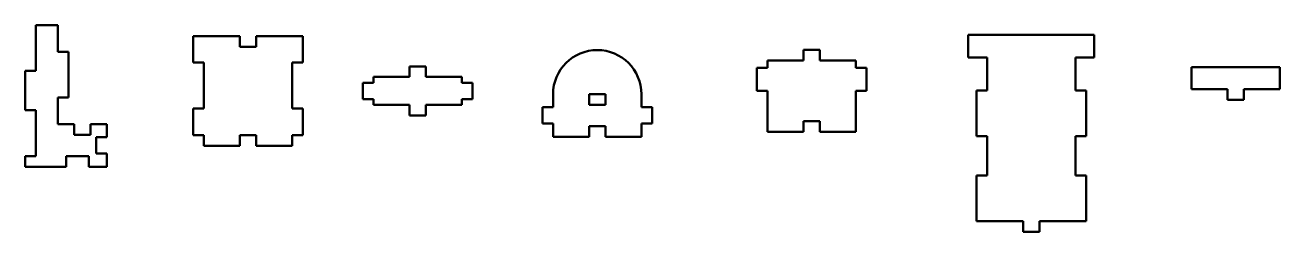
# Model space of a CAD drawing. Header units: millimetres. Extents: x 34 to 418, y 345 to 408.
import ezdxf

# ---------------------------------------------------------------- set-up
doc = ezdxf.new("R2010")
doc.units = ezdxf.units.MM
doc.layers.add('Visible (ANSI)', color=7, linetype='Continuous', lineweight=50)

msp = doc.modelspace()

# ---------------------------------------------------------------- linework, layer by layer
at = {"layer": 'Visible (ANSI)'}
for p, q in [((37.74, 407.83), (37.74, 393.83)), ((44.49, 407.83), (37.74, 407.83)), ((44.49, 399.71), (44.49, 407.83)), ((100.12, 404.48), (85.87, 404.48)), ((85.87, 404.48), (85.87, 396.36)), ((100.12, 401.23), (100.12, 404.48)), ((105.12, 404.48), (105.12, 401.23)), ((119.37, 404.48), (105.12, 404.48)), ((119.37, 396.36), (119.37, 404.48)), ((361.13, 404.9), (322.63, 404.9)), ((322.63, 404.9), (322.63, 397.9)), ((361.13, 397.9), (361.13, 404.9)), ((47.74, 399.71), (44.49, 399.71)), ((47.74, 385.71), (47.74, 399.71)), ((105.12, 401.23), (100.12, 401.23)), ((277.33, 400.23), (272.33, 400.23)), ((272.33, 400.23), (272.33, 396.98)), ((277.33, 396.98), (277.33, 400.23)), ((85.87, 396.36), (89.12, 396.36)), ((89.12, 396.36), (89.12, 382.36)), ((116.12, 382.36), (116.12, 396.36)), ((116.12, 396.36), (119.37, 396.36)), ((151.93, 395.23), (151.93, 391.98)), ((156.93, 395.23), (151.93, 395.23)), ((156.93, 391.98), (156.93, 395.23)), ((261.33, 396.98), (261.33, 394.73)), ((272.33, 396.98), (261.33, 396.98)), ((288.33, 396.98), (277.33, 396.98)), ((288.33, 394.73), (288.33, 396.98)), ((322.63, 397.9), (328.38, 397.9)), ((328.38, 397.9), (328.38, 387.9)), ((355.38, 387.9), (355.38, 397.9)), ((355.38, 397.9), (361.13, 397.9)), ((390.87, 395.02), (390.87, 388.27)), ((417.87, 395.02), (390.87, 395.02)), ((417.87, 388.27), (417.87, 395.02)), ((34.49, 393.83), (34.49, 381.83)), ((37.74, 393.83), (34.49, 393.83)), ((151.93, 391.98), (140.93, 391.98)), ((140.93, 391.98), (140.93, 390.23)), ((167.93, 391.98), (156.93, 391.98)), ((167.93, 390.23), (167.93, 391.98)), ((258.08, 394.73), (258.08, 387.73)), ((261.33, 394.73), (258.08, 394.73)), ((291.58, 394.73), (288.33, 394.73)), ((291.58, 387.73), (291.58, 394.73)), ((137.68, 390.23), (137.68, 385.23)), ((140.93, 390.23), (137.68, 390.23)), ((171.18, 390.23), (167.93, 390.23)), ((171.18, 385.23), (171.18, 390.23)), ((258.08, 387.73), (261.33, 387.73)), ((261.33, 387.73), (261.33, 375.23)), ((288.33, 387.73), (291.58, 387.73)), ((288.33, 375.23), (288.33, 387.73)), ((325.13, 387.9), (325.13, 373.9)), ((328.38, 387.9), (325.13, 387.9)), ((358.63, 387.9), (355.38, 387.9)), ((358.63, 373.9), (358.63, 387.9)), ((390.87, 388.27), (401.87, 388.27)), ((401.87, 388.27), (401.87, 385.02)), ((406.87, 388.27), (417.87, 388.27)), ((406.87, 385.02), (406.87, 388.27)), ((44.49, 385.71), (47.74, 385.71)), ((44.49, 377.58), (44.49, 385.71)), ((137.68, 385.23), (140.93, 385.23)), ((140.93, 385.23), (140.93, 383.48)), ((140.93, 383.48), (151.93, 383.48)), ((151.93, 383.48), (151.93, 380.23)), ((156.93, 380.23), (156.93, 383.48)), ((156.93, 383.48), (167.93, 383.48)), ((167.93, 383.48), (167.93, 385.23)), ((167.93, 385.23), (171.18, 385.23)), ((195.8, 386.72), (195.8, 382.72)), ((206.8, 386.72), (211.8, 386.72)), ((206.8, 383.47), (206.8, 386.72)), ((211.8, 383.47), (206.8, 383.47)), ((211.8, 386.72), (211.8, 383.47)), ((222.8, 382.72), (222.8, 386.72)), ((401.87, 385.02), (406.87, 385.02)), ((34.49, 381.83), (37.74, 381.83)), ((37.74, 381.83), (37.74, 367.83)), ((89.12, 382.36), (85.87, 382.36)), ((85.87, 382.36), (85.87, 374.23)), ((119.37, 382.36), (116.12, 382.36)), ((119.37, 374.23), (119.37, 382.36)), ((151.93, 380.23), (156.93, 380.23)), ((195.8, 382.72), (192.55, 382.72)), ((192.55, 382.72), (192.55, 377.72)), ((226.05, 382.72), (222.8, 382.72)), ((226.05, 377.72), (226.05, 382.72)), ((49.49, 377.58), (44.49, 377.58)), ((49.49, 374.33), (49.49, 377.58)), ((59.49, 377.58), (54.49, 377.58)), ((54.49, 377.58), (54.49, 374.33)), ((59.49, 373.58), (59.49, 377.58)), ((192.55, 377.72), (195.8, 377.72)), ((195.8, 377.72), (195.8, 373.72)), ((206.8, 373.72), (206.8, 376.97)), ((206.8, 376.97), (211.8, 376.97)), ((211.8, 376.97), (211.8, 373.72)), ((222.8, 377.72), (226.05, 377.72)), ((222.8, 373.72), (222.8, 377.72)), ((272.33, 375.23), (272.33, 378.48)), ((272.33, 378.48), (277.33, 378.48)), ((277.33, 378.48), (277.33, 375.23)), ((54.49, 374.33), (49.49, 374.33)), ((56.24, 368.58), (56.24, 373.58)), ((56.24, 373.58), (59.49, 373.58)), ((85.87, 374.23), (89.12, 374.23)), ((89.12, 374.23), (89.12, 370.98)), ((100.12, 374.23), (105.12, 374.23)), ((100.12, 370.98), (100.12, 374.23)), ((105.12, 374.23), (105.12, 370.98)), ((116.12, 370.98), (116.12, 374.23)), ((116.12, 374.23), (119.37, 374.23)), ((195.8, 373.72), (206.8, 373.72)), ((211.8, 373.72), (222.8, 373.72)), ((261.33, 375.23), (272.33, 375.23)), ((277.33, 375.23), (288.33, 375.23)), ((325.13, 373.9), (328.38, 373.9)), ((328.38, 373.9), (328.38, 361.9)), ((355.38, 361.9), (355.38, 373.9)), ((355.38, 373.9), (358.63, 373.9)), ((59.49, 368.58), (56.24, 368.58)), ((59.49, 364.58), (59.49, 368.58)), ((89.12, 370.98), (100.12, 370.98)), ((105.12, 370.98), (116.12, 370.98)), ((37.74, 367.83), (34.49, 367.83)), ((34.49, 367.83), (34.49, 364.58)), ((34.49, 364.58), (46.99, 364.58)), ((46.99, 364.58), (46.99, 367.83)), ((46.99, 367.83), (53.99, 367.83)), ((53.99, 367.83), (53.99, 364.58)), ((53.99, 364.58), (59.49, 364.58)), ((325.13, 361.9), (325.13, 347.9)), ((328.38, 361.9), (325.13, 361.9)), ((358.63, 361.9), (355.38, 361.9)), ((358.63, 347.9), (358.63, 361.9)), ((325.13, 347.9), (339.38, 347.9)), ((339.38, 347.9), (339.38, 344.65)), ((344.38, 344.65), (344.38, 347.9)), ((344.38, 347.9), (358.63, 347.9)), ((339.38, 344.65), (344.38, 344.65))]:
    msp.add_line(p, q, dxfattribs=at)
msp.add_arc((209.3, 386.72), 13.5, 0, 180, dxfattribs=at)

doc.saveas('drawing.dxf')
